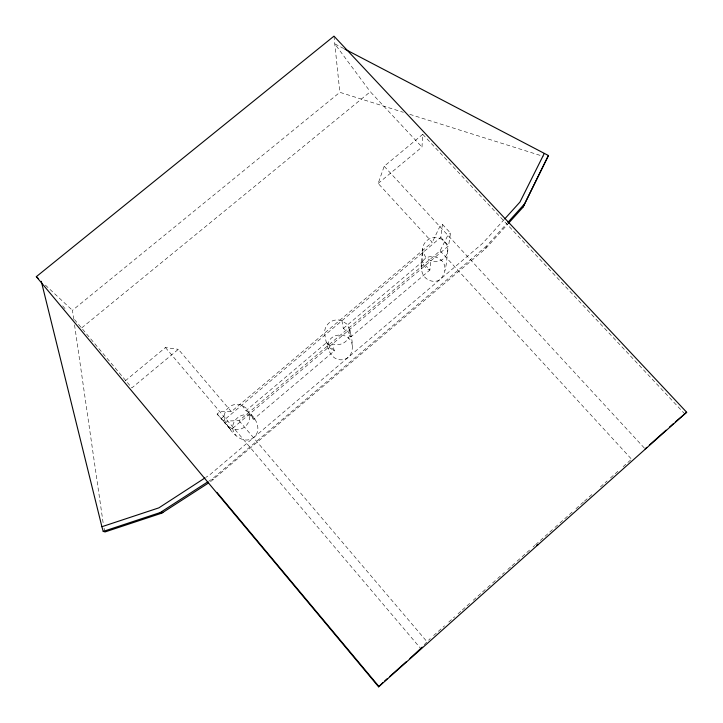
<?xml version="1.0" encoding="UTF-8"?>
<svg xmlns="http://www.w3.org/2000/svg" width="723" height="723" viewBox="0 0 723 723"><rect width="100%" height="100%" fill="white"/><g stroke="black" fill="none" stroke-linecap="round" stroke-linejoin="round"><path stroke-width="0.54" stroke-dasharray="3.62 2.71" d="M378.165 183.434L421.979 147.058L422.747 134.315L384.184 166.272L378.165 183.434L432.264 242.313L231.36 411.649L219.855 411.712L217.117 414.017L230.863 429.814L448.576 245.838L450.492 233.086L442.431 224.365L439.828 226.543L432.264 242.313M447.835 250.348C446.127 260.325 447.32 286.823 429.191 280.361C417.044 274.595 422.169 258.861 422.711 248.766M423.072 252.327C421.003 259.051 422.304 267.7 429.878 270.041L430.854 260.822M217.117 414.017L223.244 420.822L440.795 237.388L442.431 224.365M421.274 266.895C421.988 250.248 447.257 255.355 444.808 270.574M210.52 481.681L485.693 248.567L486.263 246.317L507.139 223.199M224.998 423.317L227.736 421.003L239.042 420.678L440.099 250.836L447.889 235.273L450.492 233.086M424.202 644.744L430.239 638.563M485.693 248.567L507.618 224.266M504.283 219.403L482.666 243.326L209.607 474.948L205.847 477.388M433.61 635.553L444.564 625.793M448.775 622.033L454.677 616.782M458.048 613.773L461.419 610.772M462.268 610.022L469.851 603.262M473.222 600.262L481.654 592.752M482.494 591.992L486.706 588.242M487.546 587.492L491.767 583.732M492.607 582.982L496.818 579.231M497.659 578.481L504.401 572.471M507.781 569.462L511.152 566.461M511.992 565.711L516.204 561.952M517.044 561.202L521.265 557.451M522.105 556.701L531.378 548.441M533.059 546.931L534.749 545.431M535.589 544.681L554.107 528.188M554.948 527.438L559.15 523.687M560 522.937L572.625 511.685M575.987 508.685L583.56 501.934M584.41 501.184L593.664 492.932M600.397 486.931L607.13 480.931M610.501 477.93L618.915 470.429M623.127 466.678L630.7 459.927M208.405 481.464L212.164 479.024L486.263 246.317M241.834 405.142L245.956 410.691L326.796 342.44L334.288 350.953L253.384 419.403L249.471 414.089M343.317 328.45L422.313 261.762L429.878 270.041L350.827 336.927L348.197 331.73L343.317 328.45L341.934 320.75M221.057 418.662L223.796 416.358M231.36 411.649L178.355 349.317L131.884 387.889L72.933 317.704M125.278 380.849L165.44 347.555L178.355 349.317M81.762 327.871L370.303 91.758L421.979 147.058M73.728 319.295L72.445 310.348L339.846 92.318L403.353 112.309M409.805 114.342L543.28 156.367M245.956 410.691C254.839 415.183 262.991 429.164 253.9 437.379C241.455 446.642 228.45 429.525 224.302 419.376A12.951 12.607 -36.2 0 1 241.428 404.943L246.841 408.612L249.607 414.523A12.951 12.607 -36.2 0 1 232.472 429.01L227.049 425.314M343.75 48.54L334.776 43.841L370.303 91.758M212.164 479.024L213.321 479.864M254.83 419.566C244.88 406.181 224.573 423.353 236.15 435.382M45.377 285.115L72.445 310.348M422.747 134.315L684.554 413.701M384.184 166.272L645.097 448.866M440.795 237.388L448.576 245.838M440.099 250.836L631.54 459.177M62.63 305.847L65.567 309.236M239.042 420.678L426.868 641.563M165.44 347.555L420.867 648.721M223.244 420.822L230.863 429.814M250.818 414.071L253.384 419.403M349.787 329.86L346.941 324.112L341.527 320.551A12.716 12.381 -11.2 0 0 324.808 334.641C326.489 344.356 329.182 361.202 342.756 359.747C356.782 357.108 351.965 339.177 349.787 329.86A12.716 12.381 -11.2 0 1 333.059 344.003L332.643 343.805L334.288 350.953L329.408 347.655L326.796 342.44M352.264 345.54C350.528 329.643 324.519 332.58 328.378 348.884M104.031 528.179L105.088 531.92M349.643 329.444L350.827 336.927M74.541 324.889L103.281 523.895M333.972 36.15L339.846 92.318M442.205 239.539L439.259 238.147A12.589 12.074 2.8 0 0 422.928 251.911L425.82 257.533L431.26 261.012A12.589 12.074 2.8 0 0 443.606 258.662A12.589 12.074 2.8 0 0 447.6 247.203L446.525 244.229L442.205 239.539"/><path stroke-width="1.08" d="M378.626 686.85L686.678 412.264L333.972 36.15L36.322 276.665L378.626 686.85L382.955 682.521M508.377 223.425L522.747 207.51L548.432 155.526L344.754 49.065M522.747 207.51L524.202 204.058M548.432 155.526L523.407 206.543M544.193 153.592L519.945 202.079L505.034 218.581M422.205 647.13L409.914 658.481M507.88 222.368L523.542 205.025M384.636 681.012L387.166 678.761M389.697 676.511L406.552 661.491M645.097 448.866L646.778 447.374M649.299 445.124L666.082 430.167M669.444 427.166L673.637 423.425M675.318 421.934L686.678 412.264M204.907 477.993L158.879 507.853L101.898 526.715L103.217 531.414L105.088 531.92L161.753 513.158L208.658 482.892M103.217 531.414L160.253 512.535L207.465 482.069M536.511 545.359L538.246 544.573M160.253 512.535L161.753 513.158M161.419 511.974L162.91 512.598M36.322 276.665L38.446 278.644M216.9 492.363L378.744 686.272M41.283 281.292L101.898 526.715"/></g></svg>
